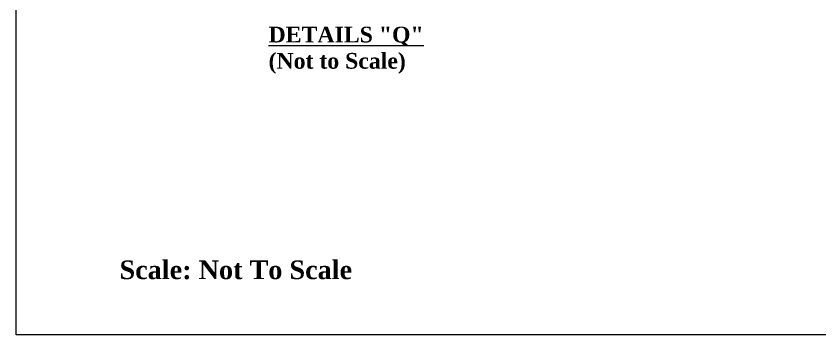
# Model space of a CAD drawing. Header units: inches. Extents: x -885 to 26362, y -28010 to 990.
# Drawn here: x 4282.3 to 4332.9, y -17724.5 to -17704.5 of the extents above; entities that cross this region are included whole.
import ezdxf

# ---------------------------------------------------------------- set-up
doc = ezdxf.new("R2010")
doc.units = ezdxf.units.IN
doc.header["$MEASUREMENT"] = 0
doc.layers.add('LINE', color=7, linetype='Continuous')
doc.layers.add('Long Section Labels', color=7, linetype='Continuous', lineweight=9)
doc.styles.add('Arial B heading -200', font='arialbd.ttf', dxfattribs={"height": 0.6})
doc.styles.get("Standard").update_dxf_attribs({"font": 'arial.ttf'})

msp = doc.modelspace()

# ---------------------------------------------------------------- linework, layer by layer
at = {"layer": 'Long Section Labels'}
msp.add_lwpolyline([(4282.273131, -17589.246191), (4473.617551, -17589.246191), (4473.617551, -17724.54583), (4282.273131, -17724.54583)], close=True, dxfattribs=at)

# ---------------------------------------------------------------- texts
at = {"layer": 'LINE', "color": 7, "lineweight": 20, "ltscale": 0.5, "insert": (4298.171548, -17705.139611), "char_height": 0.99046911, "width": 31.90091102, "attachment_point": 1, "style": 'Arial B heading -200'}
msp.add_mtext('{\\fTimes New Roman|b1|i0|c0|p18;\\LDETAILS "Q"\\P\\l(Not to Scale)}', dxfattribs=at)
at = {"layer": 'LINE', "color": 7, "lineweight": 20, "ltscale": 0.5, "insert": (4288.786654, -17719.857066), "char_height": 1.17549776, "width": 34.84370937, "attachment_point": 1}
msp.add_mtext('{\\fTimes New Roman|b1|i0|c0|p18;Scale: Not To Scale}', dxfattribs=at)

doc.saveas('drawing.dxf')
